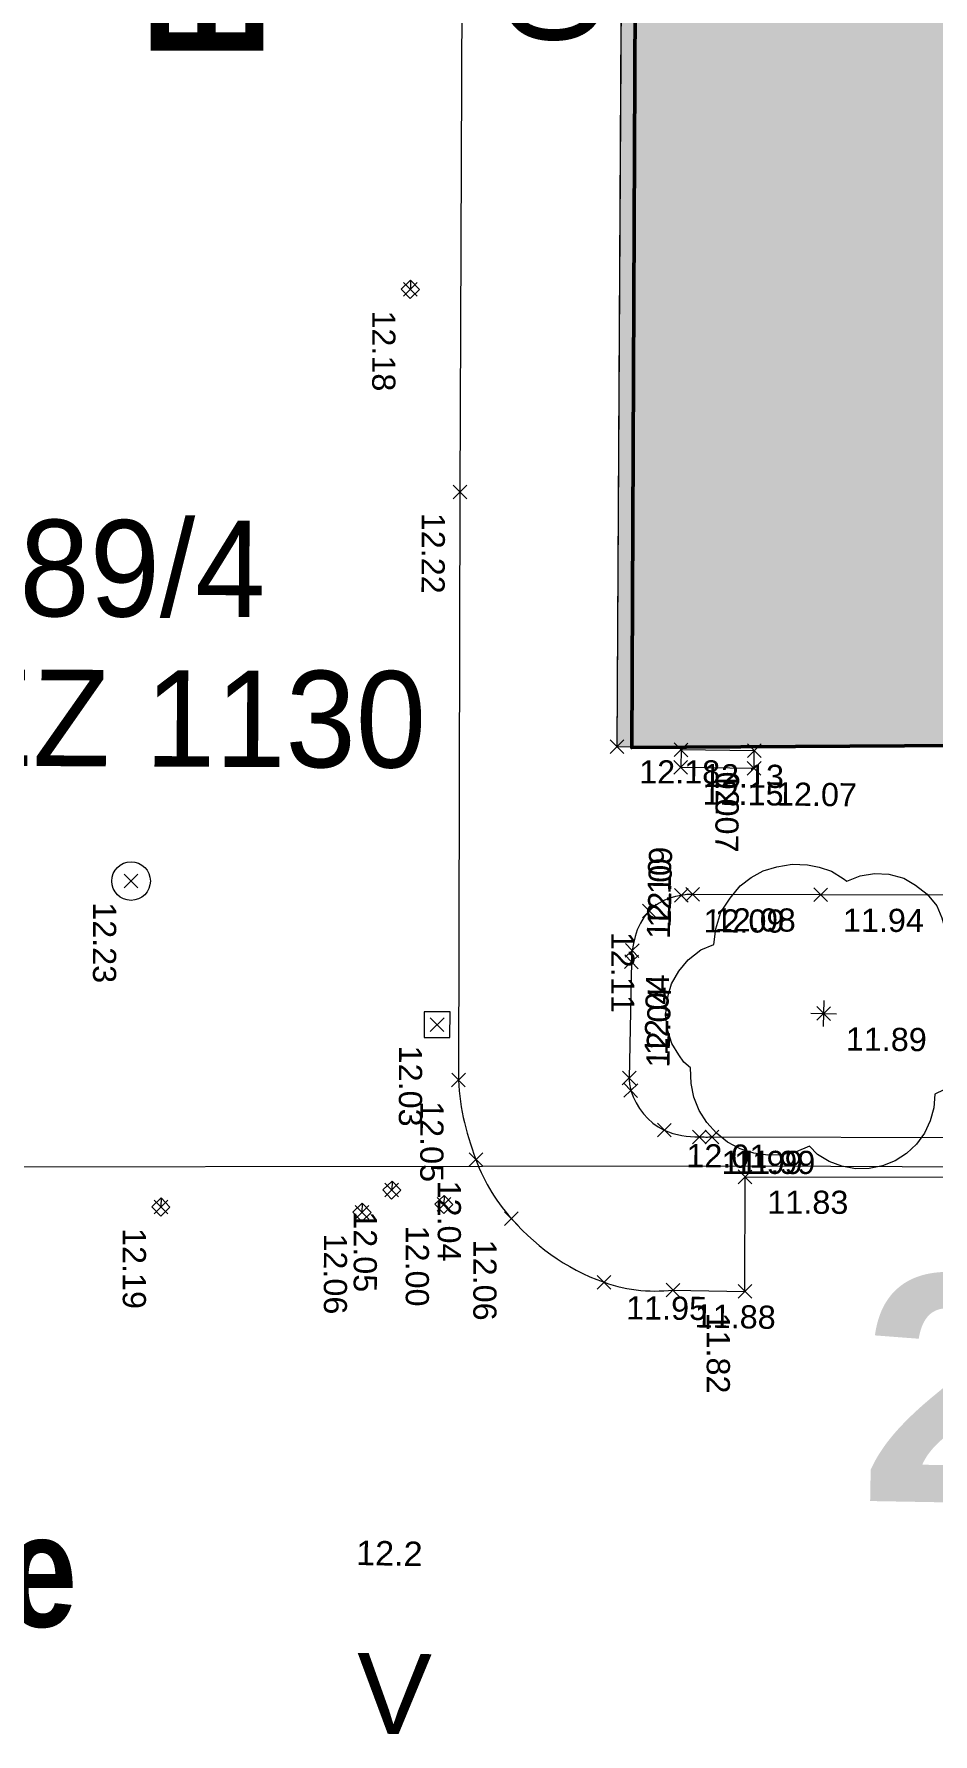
# Model space of a CAD drawing. Header units: metres. Extents: x -208 to 1512, y -277 to 123.
# Drawn here: x 868.17 to 882.14, y 4.29 to 30.72 of the extents above; entities that cross this region are included whole.
import ezdxf
from ezdxf.enums import TextEntityAlignment as Align

# ---------------------------------------------------------------- set-up
doc = ezdxf.new("R2010")
doc.units = ezdxf.units.M
doc.header["$MEASUREMENT"] = 0
for name, color, linetype in [('725 Nachbarbebauung', 7, 'Continuous'), ('730_DKM_Grenzen', 7, 'Continuous'), ('730_DKM_Objekte', 7, 'Continuous'), ('740_WienGV_Flwd-Bebauungsplan', 7, 'Continuous'), ('740_WienGV_Flwd-Bebauungsplan Text', 7, 'Continuous'), ('740_WienGV_Höhenkoten', 7, 'Continuous'), ('740_WienGV_L_Baum_ -gruppen_ Grünflächen', 7, 'Continuous'), ('740_WienGV_T_Baum_ Naturdenkmal', 7, 'Continuous'), ('740_WienGV_T_Einbauten', 7, 'Continuous'), ('740_WienGV_T_Gebäude', 7, 'Continuous'), ('740_WienGV_T_Straßen_ Gehsteige_ Schienen', 7, 'Continuous'), ('740_WienGV_unbrauchbares', 7, 'Continuous'), ('918 Lageplan Beschriftung.x', 7, 'Continuous')]:
    doc.layers.add(name, color=color, linetype=linetype)
doc.styles.add('ERSTELLTER_STIL_1', font='arial.ttf')
doc.styles.add('ERSTELLTER_STIL_12', font='arial.ttf', dxfattribs={"width": 1.000059})
doc.styles.add('ERSTELLTER_STIL_20', font='arial.ttf', dxfattribs={"width": 0.826629})
doc.styles.add('ERSTELLTER_STIL_21', font='arial.ttf', dxfattribs={"width": 0.803893})
doc.styles.add('ERSTELLTER_STIL_22', font='arial.ttf', dxfattribs={"width": 0.936574})
doc.styles.add('ERSTELLTER_STIL_3', font='arial.ttf')
doc.styles.add('ERSTELLTER_STIL_5', font='arial.ttf', dxfattribs={"width": 0.936858})

# ---------------------------------------------------------------- blocks, each defined once
blk = doc.blocks.new('Decke_77_5', base_point=(890.878, 39.478))
at = {"layer": '725 Nachbarbebauung', "linetype": 'Continuous', "lineweight": 0, "true_color": 0x1f1f1f}
blk.add_hatch(color=250, dxfattribs=at).paths.add_polyline_path([(890.878, 39.478), (877.335, 39.288), (877.226, 19.641), (905.51, 19.623), (904.136, 33.059), (890.845, 33.114)])
at = {"layer": '725 Nachbarbebauung', "color": 8, "linetype": 'Continuous', "lineweight": 13, "flags": 128}
for points in [[(890.878, 39.478), (890.368, 39.471)], [(904.136, 33.059), (890.845, 33.114), (890.878, 39.478)], [(877.335, 39.288), (877.226, 19.641), (905.51, 19.623)]]:
    blk.add_lwpolyline(points, dxfattribs=at)
blk = doc.blocks.new('FIG0950[484]_5', base_point=(873.914, 4.444))
at = {"layer": '730_DKM_Objekte', "color": 8, "lineweight": 13, "style": 'ERSTELLTER_STIL_1'}
blk.add_attdef('DUMMY_23', text='', height=1.25, rotation=358.95, dxfattribs=at).set_placement((873.16, 3.924), align=Align.BOTTOM_LEFT)
blk = doc.blocks.new('GI0007_ATT22(LAUB)_2815[1046]_5', base_point=(880.482, 15.443))
at = {"layer": '740_WienGV_L_Baum_ -gruppen_ Grünflächen', "color": 252, "linetype": 'Continuous', "lineweight": 13, "true_color": 0x949494}
for p, q in [((879.501, 17.706), (879.712, 17.773)), ((879.712, 17.773), (879.951, 17.811)), ((879.951, 17.811), (880.185, 17.8)), ((880.185, 17.8), (880.37, 17.764)), ((880.37, 17.764), (880.56, 17.704)), ((878.985, 17.281), (879.141, 17.474)), ((879.141, 17.474), (879.314, 17.606)), ((879.314, 17.606), (879.501, 17.706)), ((880.56, 17.704), (880.743, 17.587)), ((880.743, 17.587), (880.799, 17.547)), ((880.799, 17.547), (881.007, 17.632)), ((881.007, 17.632), (881.228, 17.667)), ((881.228, 17.667), (881.452, 17.656)), ((881.452, 17.656), (881.682, 17.595)), ((881.682, 17.595), (881.865, 17.488)), ((881.865, 17.488), (882.047, 17.346)), ((878.839, 17.067), (878.985, 17.281)), ((882.047, 17.346), (882.197, 17.166)), ((878.763, 16.806), (878.839, 17.067)), ((882.197, 17.166), (882.275, 16.979)), ((882.275, 16.979), (882.328, 16.794)), ((878.734, 16.564), (878.763, 16.806)), ((882.328, 16.794), (882.354, 16.608)), ((878.334, 16.323), (878.529, 16.479)), ((878.529, 16.479), (878.734, 16.564)), ((882.354, 16.608), (882.336, 16.409)), ((882.336, 16.409), (882.54, 16.292)), ((878.072, 15.951), (878.186, 16.148)), ((878.186, 16.148), (878.334, 16.323)), ((882.54, 16.292), (882.693, 16.129)), ((882.693, 16.129), (882.811, 15.96)), ((878.026, 15.792), (878.072, 15.951)), ((882.811, 15.96), (882.893, 15.791)), ((877.987, 15.423), (877.991, 15.607)), ((877.991, 15.607), (878.026, 15.792)), ((882.893, 15.791), (882.953, 15.556)), ((878.016, 15.219), (877.987, 15.423)), ((882.953, 15.556), (882.974, 15.377)), ((882.974, 15.377), (882.956, 15.172)), ((878.08, 15.026), (878.016, 15.219)), ((882.956, 15.172), (882.884, 14.913)), ((878.187, 14.847), (878.08, 15.026)), ((878.266, 14.735), (878.187, 14.847)), ((882.884, 14.913), (882.796, 14.748)), ((878.371, 14.644), (878.266, 14.735)), ((878.381, 14.402), (878.371, 14.644)), ((882.676, 14.59), (882.506, 14.43)), ((882.694, 14.615), (882.676, 14.59)), ((882.796, 14.748), (882.694, 14.615)), ((878.423, 14.188), (878.381, 14.402)), ((882.308, 14.302), (882.168, 14.237)), ((882.506, 14.43), (882.308, 14.302)), ((878.505, 13.98), (878.423, 14.188)), ((882.15, 14.024), (882.096, 13.819)), ((882.168, 14.237), (882.15, 14.024)), ((878.622, 13.793), (878.505, 13.98)), ((878.772, 13.627), (878.622, 13.793)), ((882.096, 13.819), (882.004, 13.628)), ((878.944, 13.489), (878.772, 13.627)), ((879.141, 13.386), (878.944, 13.489)), ((882.004, 13.628), (881.88, 13.456)), ((879.353, 13.318), (879.141, 13.386)), ((879.573, 13.285), (879.353, 13.318)), ((879.794, 13.295), (879.573, 13.285)), ((880.011, 13.341), (879.794, 13.295)), ((880.219, 13.426), (880.011, 13.341)), ((880.345, 13.3), (880.219, 13.426)), ((880.524, 13.19), (880.345, 13.3)), ((881.724, 13.313), (881.548, 13.199)), ((881.88, 13.456), (881.724, 13.313)), ((880.722, 13.115), (880.524, 13.19)), ((880.931, 13.076), (880.722, 13.115)), ((881.144, 13.079), (880.931, 13.076)), ((881.351, 13.121), (881.144, 13.079)), ((881.548, 13.199), (881.351, 13.121))]:
    blk.add_line(p, q, dxfattribs=at)
blk = doc.blocks.new('LO000601_2AC5[1086]_5', base_point=(869.676, 17.549))
at = {"layer": '740_WienGV_T_Einbauten', "color": 252, "linetype": 'Continuous', "lineweight": 13, "true_color": 0x949494}
blk.add_circle((869.676, 17.549), 0.3, dxfattribs=at)
blk = doc.blocks.new('LO0011_37C5[1087]_5', base_point=(870.14, 12.483))
at = {"layer": '740_WienGV_T_Einbauten', "color": 252, "linetype": 'Continuous', "lineweight": 13, "true_color": 0x949494}
for p, q in [((870.142, 12.624), (869.998, 12.485)), ((869.998, 12.485), (870.137, 12.341)), ((870.137, 12.341), (870.281, 12.48)), ((870.142, 12.624), (870.14, 12.483)), ((870.281, 12.48), (870.142, 12.624))]:
    blk.add_line(p, q, dxfattribs=at)
blk = doc.blocks.new('LO0011_37C5[1088]_5', base_point=(873.264, 12.398))
at = {"layer": '740_WienGV_T_Einbauten', "color": 252, "linetype": 'Continuous', "lineweight": 13, "true_color": 0x949494}
for p, q in [((873.266, 12.54), (873.122, 12.401)), ((873.266, 12.54), (873.264, 12.398)), ((873.405, 12.396), (873.266, 12.54)), ((873.122, 12.401), (873.261, 12.257)), ((873.261, 12.257), (873.405, 12.396))]:
    blk.add_line(p, q, dxfattribs=at)
blk = doc.blocks.new('LO0011_37C5[1089]_5', base_point=(874.016, 26.751))
at = {"layer": '740_WienGV_T_Einbauten', "color": 252, "linetype": 'Continuous', "lineweight": 13, "true_color": 0x949494}
for p, q in [((874.018, 26.892), (873.874, 26.754)), ((873.874, 26.754), (874.013, 26.61)), ((874.013, 26.61), (874.157, 26.748)), ((874.018, 26.892), (874.016, 26.751)), ((874.157, 26.748), (874.018, 26.892))]:
    blk.add_line(p, q, dxfattribs=at)
blk = doc.blocks.new('LO0011_37C5[1094]_5', base_point=(874.537, 12.521))
at = {"layer": '740_WienGV_T_Einbauten', "color": 252, "linetype": 'Continuous', "lineweight": 13, "true_color": 0x949494}
for p, q in [((874.54, 12.662), (874.396, 12.524)), ((874.396, 12.524), (874.534, 12.38)), ((874.534, 12.38), (874.678, 12.518)), ((874.54, 12.662), (874.537, 12.521)), ((874.678, 12.518), (874.54, 12.662))]:
    blk.add_line(p, q, dxfattribs=at)
blk = doc.blocks.new('LO0011_37C5[1099]_5', base_point=(873.728, 12.744))
at = {"layer": '740_WienGV_T_Einbauten', "color": 252, "linetype": 'Continuous', "lineweight": 13, "true_color": 0x949494}
for p, q in [((873.731, 12.885), (873.587, 12.747)), ((873.587, 12.747), (873.725, 12.603)), ((873.725, 12.603), (873.869, 12.741)), ((873.731, 12.885), (873.728, 12.744)), ((873.869, 12.741), (873.731, 12.885))]:
    blk.add_line(p, q, dxfattribs=at)
blk = doc.blocks.new('GI0005_3845[1104]_5', base_point=(880.44, 15.49))
at = {"layer": '740_WienGV_T_Baum_ Naturdenkmal', "color": 252, "linetype": 'Continuous', "lineweight": 13, "true_color": 0x949494}
for p, q in [((880.437, 15.29), (880.444, 15.69)), ((880.24, 15.494), (880.64, 15.487))]:
    blk.add_line(p, q, dxfattribs=at)
blk = doc.blocks.new('LO0005_2B75[1124]_5', base_point=(874.432, 15.317))
at = {"layer": '740_WienGV_T_Einbauten', "color": 252, "linetype": 'Continuous', "lineweight": 13, "true_color": 0x949494}
for p, q in [((874.233, 15.518), (874.232, 15.118)), ((874.633, 15.517), (874.233, 15.518)), ((874.632, 15.117), (874.633, 15.517)), ((874.232, 15.118), (874.632, 15.117))]:
    blk.add_line(p, q, dxfattribs=at)
blk = doc.blocks.new('LO0005_2B75[1136]_5', base_point=(874.432, 15.317))
at = {"layer": '740_WienGV_T_Einbauten', "color": 252, "linetype": 'Continuous', "lineweight": 13, "true_color": 0x949494}
for p, q in [((874.233, 15.518), (874.232, 15.118)), ((874.633, 15.517), (874.233, 15.518)), ((874.632, 15.117), (874.633, 15.517)), ((874.232, 15.118), (874.632, 15.117))]:
    blk.add_line(p, q, dxfattribs=at)
blk = doc.blocks.new('DEF01_4155[1214]_5', base_point=(877.464, 16.469))
at = {"layer": '740_WienGV_T_Straßen_ Gehsteige_ Schienen', "color": 252, "linetype": 'Continuous', "lineweight": 13, "true_color": 0x949494}
for p, q in [((877.356, 16.365), (877.572, 16.573)), ((877.36, 16.577), (877.568, 16.361))]:
    blk.add_line(p, q, dxfattribs=at)
at = {"layer": '740_WienGV_T_Straßen_ Gehsteige_ Schienen', "color": 252, "lineweight": 13, "true_color": 0x949494, "style": 'ERSTELLTER_STIL_3'}
blk.add_attdef('HOEHE', text='', height=0.36, rotation=88.9183, dxfattribs=at).set_placement((877.882, 16.825), align=Align.MIDDLE_LEFT)
blk = doc.blocks.new('DEF01_4155[1234]_5', base_point=(879.357, 19.303))
at = {"layer": '740_WienGV_unbrauchbares', "color": 252, "linetype": 'Continuous', "lineweight": 13, "true_color": 0x949494}
for p, q in [((879.465, 19.408), (879.25, 19.198)), ((879.252, 19.41), (879.462, 19.195))]:
    blk.add_line(p, q, dxfattribs=at)
at = {"layer": '740_WienGV_unbrauchbares', "color": 252, "lineweight": 13, "true_color": 0x949494, "style": 'ERSTELLTER_STIL_3'}
blk.add_attdef('HOEHE', text='', height=0.36, rotation=359.2516, dxfattribs=at).set_placement((879.698, 18.905), align=Align.MIDDLE_LEFT)
blk = doc.blocks.new('DEF01_4155[1239]_5', base_point=(879.36, 19.576))
at = {"layer": '740_WienGV_unbrauchbares', "color": 252, "linetype": 'Continuous', "lineweight": 13, "true_color": 0x949494}
for p, q in [((879.467, 19.681), (879.253, 19.471)), ((879.465, 19.469), (879.255, 19.683))]:
    blk.add_line(p, q, dxfattribs=at)
at = {"layer": '740_WienGV_unbrauchbares', "color": 252, "lineweight": 13, "true_color": 0x949494, "style": 'ERSTELLTER_STIL_3'}
blk.add_attdef('HOEHE', text='', height=0.36, rotation=269.3697, dxfattribs=at).set_placement((878.945, 19.252), align=Align.MIDDLE_LEFT)
blk = doc.blocks.new('DEF01_4155[1240]_5', base_point=(878.097, 11.19))
at = {"layer": '740_WienGV_T_Straßen_ Gehsteige_ Schienen', "color": 252, "linetype": 'Continuous', "lineweight": 13, "true_color": 0x949494}
for p, q in [((878.205, 11.294), (877.989, 11.086)), ((877.993, 11.298), (878.201, 11.082))]:
    blk.add_line(p, q, dxfattribs=at)
at = {"layer": '740_WienGV_T_Straßen_ Gehsteige_ Schienen', "color": 252, "lineweight": 13, "true_color": 0x949494, "style": 'ERSTELLTER_STIL_3'}
blk.add_attdef('HOEHE', text='', height=0.36, rotation=358.8988, dxfattribs=at).set_placement((878.436, 10.789), align=Align.MIDDLE_LEFT)
blk = doc.blocks.new('DEF01_4155[1241]_5', base_point=(880.393, 17.336))
at = {"layer": '740_WienGV_T_Straßen_ Gehsteige_ Schienen', "color": 252, "linetype": 'Continuous', "lineweight": 13, "true_color": 0x949494}
for p, q in [((880.287, 17.442), (880.499, 17.229)), ((880.5, 17.441), (880.287, 17.23))]:
    blk.add_line(p, q, dxfattribs=at)
at = {"layer": '740_WienGV_T_Straßen_ Gehsteige_ Schienen', "color": 252, "lineweight": 13, "true_color": 0x949494, "style": 'ERSTELLTER_STIL_3'}
blk.add_attdef('HOEHE', text='', height=0.36, rotation=359.8133, dxfattribs=at).set_placement((880.738, 16.941), align=Align.MIDDLE_LEFT)
blk = doc.blocks.new('DEF01_4155[1257]_5', base_point=(878.705, 13.572))
at = {"layer": '740_WienGV_T_Straßen_ Gehsteige_ Schienen', "color": 252, "linetype": 'Continuous', "lineweight": 13, "true_color": 0x949494}
for p, q in [((878.599, 13.678), (878.811, 13.466)), ((878.811, 13.678), (878.599, 13.466))]:
    blk.add_line(p, q, dxfattribs=at)
at = {"layer": '740_WienGV_T_Straßen_ Gehsteige_ Schienen', "color": 252, "lineweight": 13, "true_color": 0x949494, "style": 'ERSTELLTER_STIL_3'}
blk.add_attdef('HOEHE', text='', height=0.36, rotation=359.8704, dxfattribs=at).set_placement((879.05, 13.177), align=Align.MIDDLE_LEFT)
blk = doc.blocks.new('DEF01_4155[1263]_5', base_point=(874.787, 23.6))
at = {"layer": '740_WienGV_T_Straßen_ Gehsteige_ Schienen', "color": 252, "linetype": 'Continuous', "lineweight": 13, "true_color": 0x949494}
for p, q in [((874.893, 23.494), (874.681, 23.707)), ((874.894, 23.706), (874.681, 23.495))]:
    blk.add_line(p, q, dxfattribs=at)
at = {"layer": '740_WienGV_T_Straßen_ Gehsteige_ Schienen', "color": 252, "lineweight": 13, "true_color": 0x949494, "style": 'ERSTELLTER_STIL_3'}
blk.add_attdef('HOEHE', text='', height=0.36, rotation=269.7698, dxfattribs=at).set_placement((874.374, 23.276), align=Align.MIDDLE_LEFT)
blk = doc.blocks.new('DEF01_4155[1264]_5', base_point=(878.226, 17.326))
at = {"layer": '740_WienGV_T_Straßen_ Gehsteige_ Schienen', "color": 252, "linetype": 'Continuous', "lineweight": 13, "true_color": 0x949494}
for p, q in [((878.332, 17.432), (878.119, 17.221)), ((878.12, 17.433), (878.331, 17.22))]:
    blk.add_line(p, q, dxfattribs=at)
at = {"layer": '740_WienGV_T_Straßen_ Gehsteige_ Schienen', "color": 252, "lineweight": 13, "true_color": 0x949494, "style": 'ERSTELLTER_STIL_3'}
blk.add_attdef('HOEHE', text='', height=0.36, rotation=359.8133, dxfattribs=at).set_placement((878.571, 16.931), align=Align.MIDDLE_LEFT)
blk = doc.blocks.new('DEF01_4155[1276]_5', base_point=(877.417, 14.487))
at = {"layer": '740_WienGV_T_Straßen_ Gehsteige_ Schienen', "color": 252, "linetype": 'Continuous', "lineweight": 13, "true_color": 0x949494}
for p, q in [((877.308, 14.383), (877.525, 14.591)), ((877.312, 14.595), (877.521, 14.379))]:
    blk.add_line(p, q, dxfattribs=at)
at = {"layer": '740_WienGV_T_Straßen_ Gehsteige_ Schienen', "color": 252, "lineweight": 13, "true_color": 0x949494, "style": 'ERSTELLTER_STIL_3'}
blk.add_attdef('HOEHE', text='', height=0.36, rotation=88.9183, dxfattribs=at).set_placement((877.834, 14.843), align=Align.MIDDLE_LEFT)
blk = doc.blocks.new('DEF01_4155[1278]_5', base_point=(879.36, 19.576))
at = {"layer": '740_WienGV_unbrauchbares', "color": 252, "linetype": 'Continuous', "lineweight": 13, "true_color": 0x949494}
for p, q in [((879.467, 19.681), (879.253, 19.471)), ((879.465, 19.469), (879.255, 19.683))]:
    blk.add_line(p, q, dxfattribs=at)
at = {"layer": '740_WienGV_unbrauchbares', "color": 252, "lineweight": 13, "true_color": 0x949494, "style": 'ERSTELLTER_STIL_3'}
blk.add_attdef('HOEHE', text='', height=0.36, rotation=269.3697, dxfattribs=at).set_placement((878.945, 19.252), align=Align.MIDDLE_LEFT)
blk = doc.blocks.new('DEF01_4155[1279]_5', base_point=(877.226, 19.641))
at = {"layer": '740_WienGV_T_Gebäude', "color": 252, "linetype": 'Continuous', "lineweight": 13, "true_color": 0x949494}
for p, q in [((877.12, 19.747), (877.332, 19.535)), ((877.332, 19.747), (877.12, 19.535))]:
    blk.add_line(p, q, dxfattribs=at)
at = {"layer": '740_WienGV_T_Gebäude', "color": 252, "lineweight": 13, "true_color": 0x949494, "style": 'ERSTELLTER_STIL_3'}
blk.add_attdef('HOEHE', text='', height=0.36, rotation=359.9625, dxfattribs=at).set_placement((877.572, 19.247), align=Align.MIDDLE_LEFT)
blk = doc.blocks.new('DEF01_4155[1304]_5', base_point=(878.217, 19.318))
at = {"layer": '740_WienGV_unbrauchbares', "color": 252, "linetype": 'Continuous', "lineweight": 13, "true_color": 0x949494}
for p, q in [((878.325, 19.422), (878.11, 19.213)), ((878.112, 19.425), (878.322, 19.21))]:
    blk.add_line(p, q, dxfattribs=at)
at = {"layer": '740_WienGV_unbrauchbares', "color": 252, "lineweight": 13, "true_color": 0x949494, "style": 'ERSTELLTER_STIL_3'}
blk.add_attdef('HOEHE', text='', height=0.36, rotation=359.2516, dxfattribs=at).set_placement((878.558, 18.919), align=Align.MIDDLE_LEFT)
blk = doc.blocks.new('DEF01_4155[1334]_5', base_point=(878.508, 13.571))
at = {"layer": '740_WienGV_T_Straßen_ Gehsteige_ Schienen', "color": 252, "linetype": 'Continuous', "lineweight": 13, "true_color": 0x949494}
for p, q in [((878.402, 13.678), (878.614, 13.465)), ((878.614, 13.677), (878.402, 13.466))]:
    blk.add_line(p, q, dxfattribs=at)
at = {"layer": '740_WienGV_T_Straßen_ Gehsteige_ Schienen', "color": 252, "lineweight": 13, "true_color": 0x949494, "style": 'ERSTELLTER_STIL_3'}
blk.add_attdef('HOEHE', text='', height=0.36, rotation=359.8704, dxfattribs=at).set_placement((878.853, 13.177), align=Align.MIDDLE_LEFT)
blk = doc.blocks.new('DEF01_4155[1335]_5', base_point=(874.432, 15.317))
at = {"layer": '740_WienGV_T_Einbauten', "color": 252, "linetype": 'Continuous', "lineweight": 13, "true_color": 0x949494}
for p, q in [((874.538, 15.211), (874.326, 15.424)), ((874.539, 15.423), (874.326, 15.212))]:
    blk.add_line(p, q, dxfattribs=at)
at = {"layer": '740_WienGV_T_Einbauten', "color": 252, "lineweight": 13, "true_color": 0x949494, "style": 'ERSTELLTER_STIL_3'}
blk.add_attdef('HOEHE', text='', height=0.36, rotation=269.8585, dxfattribs=at).set_placement((874.02, 14.99), align=Align.MIDDLE_LEFT)
blk = doc.blocks.new('DEF01_4155[1339]_5', base_point=(877.451, 16.292))
at = {"layer": '740_WienGV_T_Straßen_ Gehsteige_ Schienen', "color": 252, "linetype": 'Continuous', "lineweight": 13, "true_color": 0x949494}
for p, q in [((877.343, 16.188), (877.559, 16.396)), ((877.347, 16.4), (877.555, 16.184))]:
    blk.add_line(p, q, dxfattribs=at)
at = {"layer": '740_WienGV_T_Straßen_ Gehsteige_ Schienen', "color": 252, "lineweight": 13, "true_color": 0x949494, "style": 'ERSTELLTER_STIL_3'}
blk.add_attdef('HOEHE', text='', height=0.36, rotation=88.9183, dxfattribs=at).set_placement((877.868, 16.648), align=Align.MIDDLE_LEFT)
blk = doc.blocks.new('DEF01_4155[1347]_5', base_point=(879.218, 12.95))
at = {"layer": '740_WienGV_T_Straßen_ Gehsteige_ Schienen', "color": 252, "linetype": 'Continuous', "lineweight": 13, "true_color": 0x949494}
for p, q in [((879.324, 13.056), (879.111, 12.844)), ((879.112, 13.057), (879.324, 12.844))]:
    blk.add_line(p, q, dxfattribs=at)
at = {"layer": '740_WienGV_T_Straßen_ Gehsteige_ Schienen', "color": 252, "lineweight": 13, "true_color": 0x949494, "style": 'ERSTELLTER_STIL_3'}
blk.add_attdef('HOEHE', text='', height=0.36, rotation=359.9372, dxfattribs=at).set_placement((879.564, 12.556), align=Align.MIDDLE_LEFT)
blk = doc.blocks.new('DEF01_4155[1384]_5', base_point=(879.215, 11.168))
at = {"layer": '740_WienGV_T_Straßen_ Gehsteige_ Schienen', "color": 252, "linetype": 'Continuous', "lineweight": 13, "true_color": 0x949494}
for p, q in [((879.321, 11.274), (879.109, 11.062)), ((879.321, 11.062), (879.109, 11.274))]:
    blk.add_line(p, q, dxfattribs=at)
at = {"layer": '740_WienGV_T_Straßen_ Gehsteige_ Schienen', "color": 252, "lineweight": 13, "true_color": 0x949494, "style": 'ERSTELLTER_STIL_3'}
blk.add_attdef('HOEHE', text='', height=0.36, rotation=269.9145, dxfattribs=at).set_placement((878.803, 10.84), align=Align.MIDDLE_LEFT)
blk = doc.blocks.new('DEF01_4155[1397]_5', base_point=(878.402, 17.342))
at = {"layer": '740_WienGV_T_Straßen_ Gehsteige_ Schienen', "color": 252, "linetype": 'Continuous', "lineweight": 13, "true_color": 0x949494}
for p, q in [((878.296, 17.448), (878.508, 17.236)), ((878.508, 17.448), (878.296, 17.236))]:
    blk.add_line(p, q, dxfattribs=at)
at = {"layer": '740_WienGV_T_Straßen_ Gehsteige_ Schienen', "color": 252, "lineweight": 13, "true_color": 0x949494, "style": 'ERSTELLTER_STIL_3'}
blk.add_attdef('HOEHE', text='', height=0.36, rotation=359.8133, dxfattribs=at).set_placement((878.747, 16.947), align=Align.MIDDLE_LEFT)
blk = doc.blocks.new('DEF01_4155[1401]_5', base_point=(877.444, 14.294))
at = {"layer": '740_WienGV_T_Straßen_ Gehsteige_ Schienen', "color": 252, "linetype": 'Continuous', "lineweight": 13, "true_color": 0x949494}
for p, q in [((877.336, 14.19), (877.552, 14.398)), ((877.34, 14.402), (877.548, 14.186))]:
    blk.add_line(p, q, dxfattribs=at)
at = {"layer": '740_WienGV_T_Straßen_ Gehsteige_ Schienen', "color": 252, "lineweight": 13, "true_color": 0x949494, "style": 'ERSTELLTER_STIL_3'}
blk.add_attdef('HOEHE', text='', height=0.36, rotation=88.9183, dxfattribs=at).set_placement((877.862, 14.65), align=Align.MIDDLE_LEFT)
blk = doc.blocks.new('DEF01_4155[1416]_5', base_point=(874.764, 14.455))
at = {"layer": '740_WienGV_T_Straßen_ Gehsteige_ Schienen', "color": 252, "linetype": 'Continuous', "lineweight": 13, "true_color": 0x949494}
for p, q in [((874.871, 14.561), (874.658, 14.349)), ((874.87, 14.349), (874.659, 14.562))]:
    blk.add_line(p, q, dxfattribs=at)
at = {"layer": '740_WienGV_T_Straßen_ Gehsteige_ Schienen', "color": 252, "lineweight": 13, "true_color": 0x949494, "style": 'ERSTELLTER_STIL_3'}
blk.add_attdef('HOEHE', text='', height=0.36, rotation=269.8585, dxfattribs=at).set_placement((874.352, 14.127), align=Align.MIDDLE_LEFT)
blk = doc.blocks.new('DEF01_4155[1419]_5', base_point=(878.222, 19.591))
at = {"layer": '740_WienGV_unbrauchbares', "color": 252, "linetype": 'Continuous', "lineweight": 13, "true_color": 0x949494}
for p, q in [((878.33, 19.695), (878.115, 19.486)), ((878.117, 19.698), (878.327, 19.483))]:
    blk.add_line(p, q, dxfattribs=at)
at = {"layer": '740_WienGV_unbrauchbares', "color": 252, "lineweight": 13, "true_color": 0x949494, "style": 'ERSTELLTER_STIL_3'}
blk.add_attdef('HOEHE', text='', height=0.36, rotation=359.2521, dxfattribs=at).set_placement((878.563, 19.192), align=Align.MIDDLE_LEFT)
blk = doc.blocks.new('DEF01_4155[1426]_5', base_point=(874.537, 12.521))
at = {"layer": '740_WienGV_T_Einbauten', "color": 252, "linetype": 'Continuous', "lineweight": 13, "true_color": 0x949494}
for p, q in [((874.643, 12.627), (874.431, 12.415)), ((874.643, 12.415), (874.431, 12.627))]:
    blk.add_line(p, q, dxfattribs=at)
at = {"layer": '740_WienGV_T_Einbauten', "color": 252, "lineweight": 13, "true_color": 0x949494, "style": 'ERSTELLTER_STIL_3'}
blk.add_attdef('HOEHE', text='', height=0.36, rotation=269.9633, dxfattribs=at).set_placement((874.125, 12.192), align=Align.MIDDLE_LEFT)
blk = doc.blocks.new('DEF01_4155[1427]_5', base_point=(875.034, 13.22))
at = {"layer": '740_WienGV_T_Straßen_ Gehsteige_ Schienen', "color": 252, "linetype": 'Continuous', "lineweight": 13, "true_color": 0x949494}
for p, q in [((875.14, 13.326), (874.928, 13.114)), ((875.14, 13.114), (874.928, 13.326))]:
    blk.add_line(p, q, dxfattribs=at)
at = {"layer": '740_WienGV_T_Straßen_ Gehsteige_ Schienen', "color": 252, "lineweight": 13, "true_color": 0x949494, "style": 'ERSTELLTER_STIL_3'}
blk.add_attdef('HOEHE', text='', height=0.36, rotation=269.9633, dxfattribs=at).set_placement((874.622, 12.892), align=Align.MIDDLE_LEFT)
blk = doc.blocks.new('DEF01_4155[1430]_5', base_point=(877.729, 17.085))
at = {"layer": '740_WienGV_T_Straßen_ Gehsteige_ Schienen', "color": 252, "linetype": 'Continuous', "lineweight": 13, "true_color": 0x949494}
for p, q in [((877.835, 17.191), (877.623, 16.979)), ((877.835, 16.979), (877.623, 17.191))]:
    blk.add_line(p, q, dxfattribs=at)
at = {"layer": '740_WienGV_T_Straßen_ Gehsteige_ Schienen', "color": 252, "lineweight": 13, "true_color": 0x949494, "style": 'ERSTELLTER_STIL_3'}
blk.add_attdef('HOEHE', text='', height=0.36, rotation=269.9633, dxfattribs=at).set_placement((877.318, 16.76), align=Align.MIDDLE_LEFT)
blk = doc.blocks.new('DEF01_4155[1433]_5', base_point=(877.026, 11.31))
at = {"layer": '740_WienGV_T_Straßen_ Gehsteige_ Schienen', "color": 252, "linetype": 'Continuous', "lineweight": 13, "true_color": 0x949494}
for p, q in [((877.133, 11.415), (876.919, 11.205)), ((876.921, 11.417), (877.131, 11.203))]:
    blk.add_line(p, q, dxfattribs=at)
at = {"layer": '740_WienGV_T_Straßen_ Gehsteige_ Schienen', "color": 252, "lineweight": 13, "true_color": 0x949494, "style": 'ERSTELLTER_STIL_3'}
blk.add_attdef('HOEHE', text='', height=0.36, rotation=359.5214, dxfattribs=at).set_placement((877.369, 10.914), align=Align.MIDDLE_LEFT)
blk = doc.blocks.new('DEF01_4155[1437]_5', base_point=(875.586, 12.302))
at = {"layer": '740_WienGV_T_Straßen_ Gehsteige_ Schienen', "color": 252, "linetype": 'Continuous', "lineweight": 13, "true_color": 0x949494}
for p, q in [((875.692, 12.408), (875.48, 12.196)), ((875.692, 12.196), (875.48, 12.408))]:
    blk.add_line(p, q, dxfattribs=at)
at = {"layer": '740_WienGV_T_Straßen_ Gehsteige_ Schienen', "color": 252, "lineweight": 13, "true_color": 0x949494, "style": 'ERSTELLTER_STIL_3'}
blk.add_attdef('HOEHE', text='', height=0.36, rotation=269.9633, dxfattribs=at).set_placement((875.175, 11.973), align=Align.MIDDLE_LEFT)
blk = doc.blocks.new('DEF01_4155[1439]_5', base_point=(873.728, 12.744))
at = {"layer": '740_WienGV_T_Einbauten', "color": 252, "linetype": 'Continuous', "lineweight": 13, "true_color": 0x949494}
for p, q in [((873.834, 12.85), (873.622, 12.638)), ((873.834, 12.638), (873.622, 12.85))]:
    blk.add_line(p, q, dxfattribs=at)
at = {"layer": '740_WienGV_T_Einbauten', "color": 252, "lineweight": 13, "true_color": 0x949494, "style": 'ERSTELLTER_STIL_3'}
blk.add_attdef('HOEHE', text='', height=0.36, rotation=269.9633, dxfattribs=at).set_placement((873.316, 12.415), align=Align.MIDDLE_LEFT)
blk = doc.blocks.new('DEF01_4155[1444]_5', base_point=(873.264, 12.398))
at = {"layer": '740_WienGV_T_Einbauten', "color": 252, "linetype": 'Continuous', "lineweight": 13, "true_color": 0x949494}
for p, q in [((873.37, 12.504), (873.157, 12.292)), ((873.37, 12.292), (873.158, 12.505))]:
    blk.add_line(p, q, dxfattribs=at)
at = {"layer": '740_WienGV_T_Einbauten', "color": 252, "lineweight": 13, "true_color": 0x949494, "style": 'ERSTELLTER_STIL_3'}
blk.add_attdef('HOEHE', text='', height=0.36, rotation=269.9633, dxfattribs=at).set_placement((872.852, 12.07), align=Align.MIDDLE_LEFT)
blk = doc.blocks.new('DEF01_4155[1445]_5', base_point=(870.14, 12.483))
at = {"layer": '740_WienGV_T_Einbauten', "color": 252, "linetype": 'Continuous', "lineweight": 13, "true_color": 0x949494}
for p, q in [((870.246, 12.589), (870.033, 12.377)), ((870.246, 12.376), (870.034, 12.589))]:
    blk.add_line(p, q, dxfattribs=at)
at = {"layer": '740_WienGV_T_Einbauten', "color": 252, "lineweight": 13, "true_color": 0x949494, "style": 'ERSTELLTER_STIL_3'}
blk.add_attdef('HOEHE', text='', height=0.36, rotation=269.9633, dxfattribs=at).set_placement((869.728, 12.154), align=Align.MIDDLE_LEFT)
blk = doc.blocks.new('DEF01_4155[1447]_5', base_point=(877.962, 13.676))
at = {"layer": '740_WienGV_T_Straßen_ Gehsteige_ Schienen', "color": 252, "linetype": 'Continuous', "lineweight": 13, "true_color": 0x949494}
for p, q in [((878.069, 13.782), (877.855, 13.571)), ((877.857, 13.783), (878.067, 13.57))]:
    blk.add_line(p, q, dxfattribs=at)
at = {"layer": '740_WienGV_T_Straßen_ Gehsteige_ Schienen', "color": 252, "lineweight": 13, "true_color": 0x949494, "style": 'ERSTELLTER_STIL_3'}
blk.add_attdef('HOEHE', text='', height=0.36, rotation=359.5214, dxfattribs=at).set_placement((878.305, 13.28), align=Align.MIDDLE_LEFT)
blk = doc.blocks.new('DEF01_4155[1451]_5', base_point=(874.016, 26.751))
at = {"layer": '740_WienGV_T_Einbauten', "color": 252, "linetype": 'Continuous', "lineweight": 13, "true_color": 0x949494}
for p, q in [((874.122, 26.857), (873.91, 26.645)), ((874.122, 26.645), (873.91, 26.857))]:
    blk.add_line(p, q, dxfattribs=at)
at = {"layer": '740_WienGV_T_Einbauten', "color": 252, "lineweight": 13, "true_color": 0x949494, "style": 'ERSTELLTER_STIL_3'}
blk.add_attdef('HOEHE', text='', height=0.36, rotation=269.9633, dxfattribs=at).set_placement((873.604, 26.422), align=Align.MIDDLE_LEFT)
blk = doc.blocks.new('DEF01_4155[1453]_5', base_point=(880.44, 15.49))
at = {"layer": '740_WienGV_T_Baum_ Naturdenkmal', "color": 252, "linetype": 'Continuous', "lineweight": 13, "true_color": 0x949494}
for p, q in [((880.335, 15.597), (880.546, 15.383)), ((880.547, 15.596), (880.333, 15.385))]:
    blk.add_line(p, q, dxfattribs=at)
at = {"layer": '740_WienGV_T_Baum_ Naturdenkmal', "color": 252, "lineweight": 13, "true_color": 0x949494, "style": 'ERSTELLTER_STIL_3'}
blk.add_attdef('HOEHE', text='', height=0.36, rotation=359.5214, dxfattribs=at).set_placement((880.783, 15.094), align=Align.MIDDLE_LEFT)
blk = doc.blocks.new('DEF01_4155[1459]_5', base_point=(869.676, 17.549))
at = {"layer": '740_WienGV_T_Einbauten', "color": 252, "linetype": 'Continuous', "lineweight": 13, "true_color": 0x949494}
for p, q in [((869.782, 17.655), (869.57, 17.443)), ((869.782, 17.443), (869.57, 17.655))]:
    blk.add_line(p, q, dxfattribs=at)
at = {"layer": '740_WienGV_T_Einbauten', "color": 252, "lineweight": 13, "true_color": 0x949494, "style": 'ERSTELLTER_STIL_3'}
blk.add_attdef('HOEHE', text='', height=0.36, rotation=269.9633, dxfattribs=at).set_placement((869.265, 17.22), align=Align.MIDDLE_LEFT)

msp = doc.modelspace()

# ---------------------------------------------------------------- linework, layer by layer
at = {"layer": '730_DKM_Grenzen', "color": 8, "linetype": 'Continuous', "lineweight": 13}
for points in [[(905.51, 19.623), (906.05, 12.991), (879.44, 13.118)], [(879.44, 13.118), (862.213, 13.095)]]:
    msp.add_lwpolyline(points, dxfattribs=at)
at = {"layer": '740_WienGV_Flwd-Bebauungsplan', "color": 1, "linetype": 'Continuous', "lineweight": 50, "true_color": 0xfb0106}
msp.add_lwpolyline([(877.622, 83.446), (877.607, 62.115), (877.503, 46.48), (877.547, 39.341), (877.456, 19.626), (906.271, 19.8), (929.556, 19.731), (945.449, 19.707), (945.789, 19.701), (950.803, 19.698), (974.599, 19.655)], dxfattribs=at)
at = {"layer": '740_WienGV_T_Einbauten', "color": 252, "linetype": 'Continuous', "lineweight": 13, "true_color": 0x949494}
msp.add_lwpolyline([(879.36, 19.576), (878.222, 19.591), (878.217, 19.318), (879.357, 19.303)], close=True, dxfattribs=at)
at = {"layer": '740_WienGV_T_Gebäude', "color": 7, "linetype": 'Continuous', "lineweight": 18}
for p, q in [((877.299, 32.814), (877.226, 19.641)), ((877.226, 19.641), (902.126, 19.625))]:
    msp.add_line(p, q, dxfattribs=at)
at = {"layer": '740_WienGV_T_Straßen_ Gehsteige_ Schienen', "color": 8, "linetype": 'Continuous', "lineweight": 13}
for p, q in [((874.838, 36.321), (874.787, 23.6)), ((874.787, 23.6), (874.764, 14.455)), ((880.393, 17.336), (878.402, 17.342)), ((905.293, 17.258), (880.393, 17.336)), ((877.451, 16.292), (877.417, 14.487)), ((878.705, 13.572), (903.605, 13.516)), ((879.215, 11.168), (879.218, 12.95)), ((879.218, 12.95), (885.951, 12.943)), ((878.097, 11.19), (879.215, 11.168))]:
    msp.add_line(p, q, dxfattribs=at)
for points in [[(878.402, 17.342), (878.373, 17.342), (878.343, 17.341), (878.314, 17.339), (878.284, 17.335), (878.255, 17.331), (878.226, 17.326), (878.135, 17.308), (878.047, 17.283), (877.963, 17.251), (877.881, 17.208), (877.803, 17.154), (877.729, 17.085), (877.651, 16.991), (877.59, 16.893), (877.543, 16.791), (877.508, 16.687), (877.482, 16.579), (877.464, 16.469), (877.46, 16.44), (877.456, 16.41), (877.454, 16.381), (877.452, 16.351), (877.451, 16.322), (877.451, 16.292)], [(874.764, 14.455), (874.769, 14.372), (874.776, 14.288), (874.784, 14.205), (874.795, 14.122), (874.808, 14.04), (874.823, 13.957), (874.839, 13.875), (874.858, 13.793), (874.878, 13.711), (874.9, 13.629), (874.924, 13.547), (874.949, 13.465), (874.976, 13.384), (875.004, 13.302), (875.034, 13.22), (875.06, 13.152), (875.088, 13.085), (875.116, 13.019), (875.146, 12.954), (875.178, 12.891), (875.211, 12.829), (875.245, 12.768), (875.281, 12.708), (875.319, 12.648), (875.358, 12.589), (875.4, 12.531), (875.443, 12.473), (875.489, 12.416), (875.536, 12.359), (875.586, 12.302), (875.67, 12.211), (875.755, 12.123), (875.841, 12.04), (875.928, 11.96), (876.017, 11.883), (876.108, 11.811), (876.201, 11.741), (876.296, 11.676), (876.393, 11.613), (876.492, 11.554), (876.593, 11.499), (876.697, 11.447), (876.804, 11.398), (876.914, 11.352), (877.026, 11.31), (877.097, 11.286), (877.168, 11.265), (877.239, 11.246), (877.31, 11.229), (877.382, 11.215), (877.453, 11.203), (877.525, 11.193), (877.597, 11.185), (877.669, 11.18), (877.741, 11.177), (877.812, 11.175), (877.884, 11.176), (877.955, 11.179), (878.026, 11.183), (878.097, 11.19)], [(877.417, 14.487), (877.417, 14.462), (877.418, 14.438), (877.42, 14.414), (877.422, 14.39), (877.426, 14.366), (877.431, 14.342), (877.437, 14.318), (877.444, 14.294), (877.481, 14.196), (877.525, 14.103), (877.577, 14.014), (877.638, 13.931), (877.707, 13.855), (877.783, 13.787), (877.868, 13.727), (877.962, 13.676), (878.029, 13.648), (878.097, 13.625), (878.165, 13.608), (878.233, 13.594), (878.301, 13.585), (878.37, 13.578), (878.439, 13.574), (878.508, 13.571), (878.533, 13.571), (878.557, 13.57), (878.582, 13.57), (878.606, 13.569), (878.631, 13.569), (878.656, 13.57), (878.68, 13.57), (878.705, 13.572)]]:
    msp.add_lwpolyline(points, dxfattribs=at)

# ---------------------------------------------------------------- block references
at = {"layer": '725 Nachbarbebauung', "color": 8, "linetype": 'Continuous', "lineweight": 13}
msp.add_blockref('Decke_77_5', (890.878, 39.478), dxfattribs=at)
at = {"layer": '730_DKM_Objekte', "color": 7, "linetype": 'Continuous', "lineweight": 13}
msp.add_blockref('FIG0950[484]_5', (873.914, 4.444), dxfattribs=at).add_auto_attribs({'DUMMY_23': 'V'})
at = {"layer": '740_WienGV_L_Baum_ -gruppen_ Grünflächen', "color": 72, "linetype": 'Continuous', "lineweight": 13, "true_color": 0x69e600}
msp.add_blockref('GI0007_ATT22(LAUB)_2815[1046]_5', (880.482, 15.443), dxfattribs=at)
at = {"layer": '740_WienGV_T_Baum_ Naturdenkmal', "color": 72, "linetype": 'Continuous', "lineweight": 13, "true_color": 0x69e600}
msp.add_blockref('GI0005_3845[1104]_5', (880.44, 15.49), dxfattribs=at)
at = {"layer": '740_WienGV_T_Baum_ Naturdenkmal', "color": 252, "linetype": 'Continuous', "lineweight": 13, "true_color": 0x949494}
msp.add_blockref('DEF01_4155[1453]_5', (880.44, 15.49), dxfattribs=at).add_auto_attribs({'HOEHE': '11.89'})
at = {"layer": '740_WienGV_T_Einbauten', "color": 252, "linetype": 'Continuous', "lineweight": 13, "true_color": 0x949494}
for name, p, values in [('DEF01_4155[1451]_5', (874.016, 26.751), {'HOEHE': '12.18'}), ('DEF01_4155[1459]_5', (869.676, 17.549), {'HOEHE': '12.23'}), ('DEF01_4155[1335]_5', (874.432, 15.317), {'HOEHE': '12.03'}), ('DEF01_4155[1439]_5', (873.728, 12.744), {'HOEHE': '12.05'}), ('DEF01_4155[1445]_5', (870.14, 12.483), {'HOEHE': '12.19'}), ('DEF01_4155[1444]_5', (873.264, 12.398), {'HOEHE': '12.06'}), ('DEF01_4155[1426]_5', (874.537, 12.521), {'HOEHE': '12.00'})]:
    msp.add_blockref(name, p, dxfattribs=at).add_auto_attribs(values)
for name, p in [('LO0011_37C5[1089]_5', (874.016, 26.751)), ('LO0005_2B75[1124]_5', (874.432, 15.317)), ('LO0005_2B75[1136]_5', (874.432, 15.317)), ('LO0011_37C5[1099]_5', (873.728, 12.744)), ('LO0011_37C5[1087]_5', (870.14, 12.483)), ('LO0011_37C5[1088]_5', (873.264, 12.398)), ('LO0011_37C5[1094]_5', (874.537, 12.521))]:
    msp.add_blockref(name, p, dxfattribs=at)
at = {"layer": '740_WienGV_T_Einbauten', "color": 72, "linetype": 'Continuous', "lineweight": 13, "true_color": 0x69e600}
msp.add_blockref('LO000601_2AC5[1086]_5', (869.676, 17.549), dxfattribs=at)
at = {"layer": '740_WienGV_T_Gebäude', "color": 252, "linetype": 'Continuous', "lineweight": 13, "true_color": 0x949494}
msp.add_blockref('DEF01_4155[1279]_5', (877.226, 19.641), dxfattribs=at).add_auto_attribs({'HOEHE': '12.18'})
at = {"layer": '740_WienGV_T_Straßen_ Gehsteige_ Schienen', "color": 252, "linetype": 'Continuous', "lineweight": 13, "true_color": 0x949494}
for name, p, values in [('DEF01_4155[1263]_5', (874.787, 23.6), {'HOEHE': '12.22'}), ('DEF01_4155[1214]_5', (877.464, 16.469), {'HOEHE': '12.09'}), ('DEF01_4155[1339]_5', (877.451, 16.292), {'HOEHE': '12.10'}), ('DEF01_4155[1397]_5', (878.402, 17.342), {'HOEHE': '12.08'}), ('DEF01_4155[1430]_5', (877.729, 17.085), {'HOEHE': '12.11'}), ('DEF01_4155[1264]_5', (878.226, 17.326), {'HOEHE': '12.09'}), ('DEF01_4155[1241]_5', (880.393, 17.336), {'HOEHE': '11.94'}), ('DEF01_4155[1276]_5', (877.417, 14.487), {'HOEHE': '12.04'}), ('DEF01_4155[1401]_5', (877.444, 14.294), {'HOEHE': '12.04'}), ('DEF01_4155[1416]_5', (874.764, 14.455), {'HOEHE': '12.05'}), ('DEF01_4155[1447]_5', (877.962, 13.676), {'HOEHE': '12.01'}), ('DEF01_4155[1334]_5', (878.508, 13.571), {'HOEHE': '11.99'}), ('DEF01_4155[1257]_5', (878.705, 13.572), {'HOEHE': '11.99'}), ('DEF01_4155[1427]_5', (875.034, 13.22), {'HOEHE': '12.04'}), ('DEF01_4155[1347]_5', (879.218, 12.95), {'HOEHE': '11.83'}), ('DEF01_4155[1437]_5', (875.586, 12.302), {'HOEHE': '12.06'}), ('DEF01_4155[1433]_5', (877.026, 11.31), {'HOEHE': '11.95'}), ('DEF01_4155[1240]_5', (878.097, 11.19), {'HOEHE': '11.88'}), ('DEF01_4155[1384]_5', (879.215, 11.168), {'HOEHE': '11.82'})]:
    msp.add_blockref(name, p, dxfattribs=at).add_auto_attribs(values)
at = {"layer": '740_WienGV_unbrauchbares', "color": 252, "linetype": 'Continuous', "lineweight": 13, "true_color": 0x949494}
for name, p, values in [('DEF01_4155[1419]_5', (878.222, 19.591), {'HOEHE': '12.13'}), ('DEF01_4155[1278]_5', (879.36, 19.576), {'HOEHE': '12.07'}), ('DEF01_4155[1239]_5', (879.36, 19.576), {'HOEHE': '0.0'}), ('DEF01_4155[1304]_5', (878.217, 19.318), {'HOEHE': '12.15'}), ('DEF01_4155[1234]_5', (879.357, 19.303), {'HOEHE': '12.07'})]:
    msp.add_blockref(name, p, dxfattribs=at).add_auto_attribs(values)

# ---------------------------------------------------------------- texts
at = {"layer": '740_WienGV_Flwd-Bebauungsplan Text', "color": 1, "linetype": 'Continuous', "lineweight": 0, "insert": (880.989, 7.862), "char_height": 3.53161, "attachment_point": 7, "rotation": 358.9941, "style": 'ERSTELLTER_STIL_12'}
msp.add_mtext('\\A1;{\\pql;\\fArial|b1|i0|c0|p0;\\W1.000059;20.00}', dxfattribs=at)
at = {"layer": '740_WienGV_Höhenkoten', "color": 252, "linetype": 'Continuous', "lineweight": 13, "true_color": 0x949494, "insert": (873.17, 6.915), "char_height": 0.38, "attachment_point": 7, "rotation": 358.95, "style": 'ERSTELLTER_STIL_3'}
msp.add_mtext('\\A1;{\\pql;\\fArial|b0|i0|c0|p0;\\W1.000000;12.2                                    }', dxfattribs=at)
at = {"layer": '918 Lageplan Beschriftung.x', "color": 8, "linetype": 'Continuous', "lineweight": 13, "char_height": 1.75, "attachment_point": 7}
for s, insert, rotation, style in [('\\A1;{\\pql;\\fArial|b1|i0|c0|p0;\\W0.803893;Edu\\fArial|b1|i0|c0|p0;\\W0.803893;ard-Pötzl-Gasse}', (871.758, 30.331), 89.9942, 'ERSTELLTER_STIL_21'), ('\\A1;{\\pql;\\fArial|b1|i0|c0|p0;\\W0.826629;Ba\\fArial|b1|i0|c0|p0;\\W0.826629;rawitzkagasse}', (852.553, 5.388), 0.0941, 'ERSTELLTER_STIL_20')]:
    msp.add_mtext(s, dxfattribs=dict(at, insert=insert, rotation=rotation, style=style))
at = {"layer": '918 Lageplan Beschriftung.x', "color": 5, "linetype": 'Continuous', "lineweight": 0, "insert": (877.017, 30.515), "char_height": 1.5, "attachment_point": 7, "rotation": 89.7942, "style": 'ERSTELLTER_STIL_22'}
msp.add_mtext('\\A1;{\\pql;\\fArial|b0|i0|c0|p0;\\W0.936574;ONr \\fArial|b0|i0|c0|p0;\\W0.936574;2}', dxfattribs=at)
at = {"layer": '918 Lageplan Beschriftung.x', "color": 96, "linetype": 'Continuous', "lineweight": 13, "true_color": 0x007e00, "insert": (866.837, 19.322), "char_height": 1.5, "attachment_point": 7, "rotation": 359.7546, "line_spacing_factor": 0.931904, "style": 'ERSTELLTER_STIL_5'}
msp.add_mtext('\\A1;{\\pql;\\fArial|b0|i0|c0|p0;\\W0.936858;989/\\fArial|b0|i0|c0|p0;\\W0.936858;4\\P\\pql;\\fArial|b0|i0|c0|p0;\\W0.936858;EZ 1130}', dxfattribs=at)

doc.saveas('drawing.dxf')
